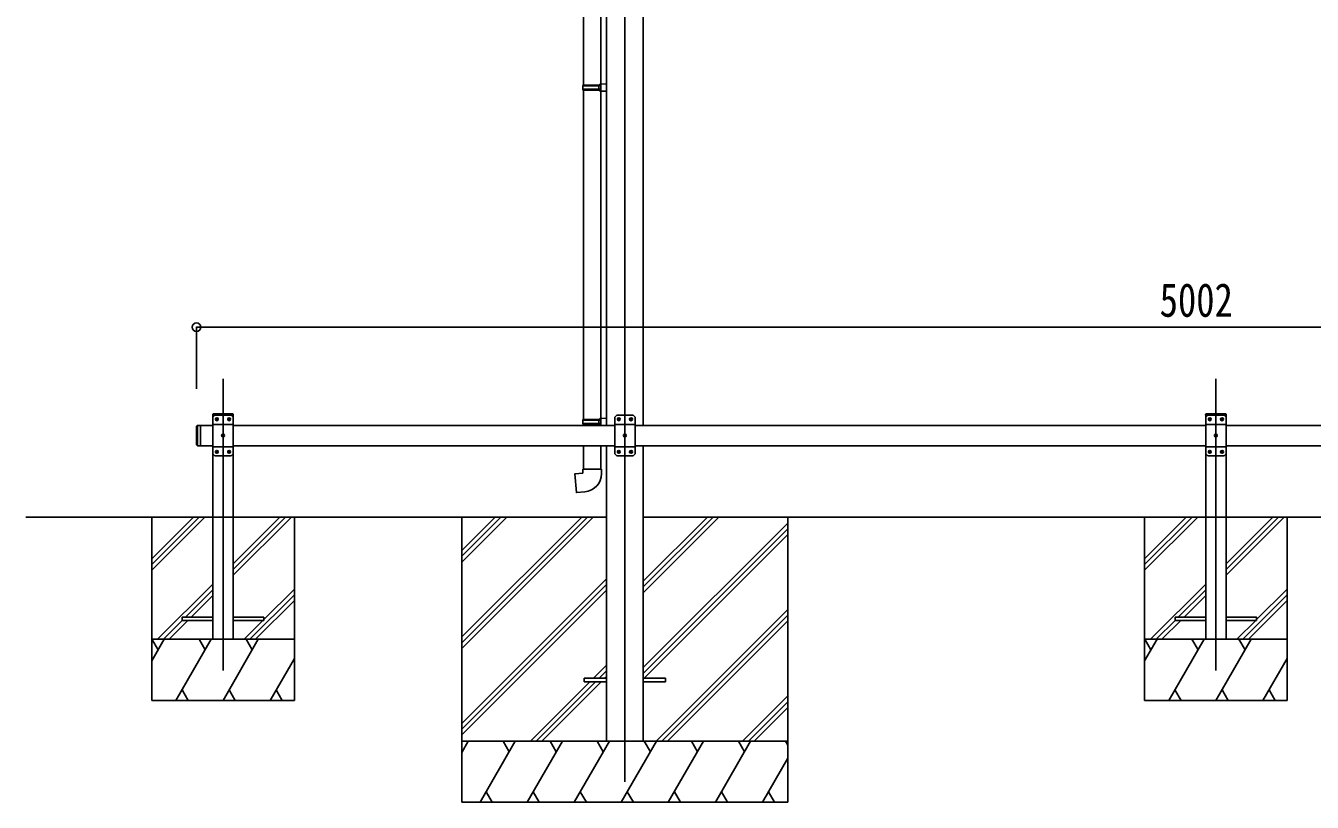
# Model space of a CAD drawing. Units: millimetres, scale not verified. Extents: x -10512 to 10512, y -7425 to 7425.
# Drawn here: x -2854 to 302, y -3841 to -1935 of the extents above; entities that cross this region are included whole.
import ezdxf
from ezdxf.enums import TextEntityAlignment as Align

# ---------------------------------------------------------------- set-up
doc = ezdxf.new("R2010")
doc.units = ezdxf.units.MM
doc.header["$LTSCALE"] = 30
for name, color, linetype in [('0-3_YKK_12', 2, 'Continuous'), ('0-4_YKK_13', 4, 'Continuous'), ('0-5_YKK_A1', 4, 'Continuous'), ('0-6_YKK_D', 6, 'Continuous')]:
    doc.layers.add(name, color=color, linetype=linetype)
doc.styles.add('ＭＳ ゴシック', font='')
doc.styles.get('ＭＳ ゴシック').set_extended_font_data('MS Gothic')

msp = doc.modelspace()

# ---------------------------------------------------------------- linework, layer by layer
at = {"layer": '0-3_YKK_12'}
for p, q in [((-1384.05, -1047.18), (-1384.05, -3790.75)), ((-2370.05, -3517.3), (-2370.05, -2801.27)), ((65.95, -3517.3), (65.95, -2801.27))]:
    msp.add_line(p, q, dxfattribs=at)
at = {"layer": '0-4_YKK_13'}
for p, q in [((-1485.25, -1316.81), (-1485.25, -2080.69)), ((-1443.25, -1319.37), (-1443.25, -2078.13)), ((-1487.25, -2082.69), (-1486.25, -2080.69)), ((-1487.25, -2082.69), (-1443.25, -2082.69)), ((-1487.25, -2082.69), (-1487.25, -2090.69)), ((-1486.25, -2080.69), (-1443.25, -2080.69)), ((-1447.72, -2082.69), (-1448.15, -2080.69)), ((-1445.25, -2078.19), (-1429.25, -2077.72)), ((-1445.25, -2080.19), (-1445.25, -2078.19)), ((-1445.25, -2080.19), (-1443.25, -2080.19)), ((-1429.25, -2077.72), (-1429.25, -2095.66)), ((-1487.25, -2090.69), (-1443.25, -2090.69)), ((-1487.25, -2090.69), (-1486.25, -2092.69)), ((-1486.25, -2092.69), (-1443.25, -2092.69)), ((-1485.25, -2092.69), (-1485.25, -2901.19)), ((-1445.25, -2095.19), (-1445.25, -2093.19)), ((-1445.25, -2095.19), (-1429.25, -2095.66)), ((-1443.25, -2095.25), (-1443.25, -2898.63)), ((-2395.35, -2890.74), (-2395.24, -2888.69)), ((-2344.75, -2890.74), (-2395.35, -2890.74)), ((-2390.05, -2890.75), (-2395.05, -2895.75)), ((-2395.05, -2895.75), (-2395.05, -2985.75)), ((-2345.85, -2887.74), (-2394.24, -2887.74)), ((-2350.05, -2890.75), (-2390.05, -2890.75)), ((-2386.31, -2900.33), (-2387.15, -2900.33)), ((-2383.79, -2901.17), (-2382.95, -2901.17)), ((-2356.31, -2900.33), (-2357.15, -2900.33)), ((-2353.79, -2901.17), (-2352.95, -2901.17)), ((-2350.05, -2890.75), (-2345.05, -2895.75)), ((-2345.05, -2985.75), (-2345.05, -2895.75)), ((-2344.75, -2890.74), (-2344.85, -2888.69)), ((-1487.25, -2903.19), (-1486.25, -2901.19)), ((-1487.25, -2903.19), (-1443.25, -2903.19)), ((-1487.25, -2903.19), (-1487.25, -2911.19)), ((-1486.25, -2901.19), (-1443.25, -2901.19)), ((-1447.72, -2903.19), (-1448.15, -2901.19)), ((-1445.25, -2898.69), (-1429.25, -2898.22)), ((-1445.25, -2900.69), (-1445.25, -2898.69)), ((-1445.25, -2900.69), (-1443.25, -2900.69)), ((-1429.25, -2898.22), (-1429.25, -2915.75)), ((-1404.05, -2890.75), (-1409.05, -2895.75)), ((-1409.05, -2895.75), (-1409.05, -2985.75)), ((-1364.05, -2890.75), (-1404.05, -2890.75)), ((-1400.31, -2900.33), (-1401.15, -2900.33)), ((-1397.79, -2901.17), (-1396.95, -2901.17)), ((-1370.31, -2900.33), (-1371.15, -2900.33)), ((-1367.79, -2901.17), (-1366.95, -2901.17)), ((-1364.05, -2890.75), (-1359.05, -2895.75)), ((-1359.05, -2985.75), (-1359.05, -2895.75)), ((40.65, -2890.74), (40.76, -2888.69)), ((91.25, -2890.74), (40.65, -2890.74)), ((45.95, -2890.75), (40.95, -2895.75)), ((40.95, -2895.75), (40.95, -2985.75)), ((90.14, -2887.74), (41.76, -2887.74)), ((85.95, -2890.75), (45.95, -2890.75)), ((49.69, -2900.33), (48.85, -2900.33)), ((52.21, -2901.17), (53.05, -2901.17)), ((79.69, -2900.33), (78.85, -2900.33)), ((82.21, -2901.17), (83.05, -2901.17)), ((85.95, -2890.75), (90.95, -2895.75)), ((90.95, -2985.75), (90.95, -2895.75)), ((91.25, -2890.74), (91.14, -2888.69)), ((-2435.05, -2917.75), (-2435.05, -2963.75)), ((-2433.05, -2915.75), (-2433.05, -2965.75)), ((-2425.05, -2915.75), (-2425.05, -2965.75)), ((-2345.05, -2913.45), (-2395.05, -2913.45)), ((-1487.25, -2911.19), (-1443.25, -2911.19)), ((-1487.25, -2911.19), (-1486.25, -2913.19)), ((-1486.25, -2913.19), (-1443.25, -2913.19)), ((-1485.25, -2913.19), (-1485.25, -2915.75)), ((-1445.25, -2915.69), (-1445.25, -2913.69)), ((-1445.25, -2915.69), (-1443.25, -2915.75)), ((-1359.05, -2913.45), (-1409.05, -2913.45)), ((90.95, -2913.45), (40.95, -2913.45)), ((-2435.05, -2963.75), (-2433.05, -2965.75)), ((-2433.05, -2965.75), (-2425.05, -2965.75)), ((-2371.31, -2940.33), (-2372.15, -2940.33)), ((-2368.79, -2941.17), (-2367.95, -2941.17)), ((-1485.25, -2965.75), (-1485.25, -3023.19)), ((-1443.25, -2965.75), (-1443.25, -3023.19)), ((-1385.31, -2940.33), (-1386.15, -2940.33)), ((-1382.79, -2941.17), (-1381.95, -2941.17)), ((64.69, -2940.33), (63.85, -2940.33)), ((67.21, -2941.17), (68.05, -2941.17)), ((-2345.05, -2968.05), (-2395.05, -2968.05)), ((-2390.05, -2990.75), (-2395.05, -2985.75)), ((-2390.05, -2990.75), (-2350.05, -2990.75)), ((-2386.31, -2980.33), (-2387.15, -2980.33)), ((-2383.79, -2981.17), (-2382.95, -2981.17)), ((-2356.31, -2980.33), (-2357.15, -2980.33)), ((-2353.79, -2981.17), (-2352.95, -2981.17)), ((-2350.05, -2990.75), (-2345.05, -2985.75)), ((-1359.05, -2968.05), (-1409.05, -2968.05)), ((-1404.05, -2990.75), (-1409.05, -2985.75)), ((-1404.05, -2990.75), (-1364.05, -2990.75)), ((-1400.31, -2980.33), (-1401.15, -2980.33)), ((-1397.79, -2981.17), (-1396.95, -2981.17)), ((-1370.31, -2980.33), (-1371.15, -2980.33)), ((-1367.79, -2981.17), (-1366.95, -2981.17)), ((-1364.05, -2990.75), (-1359.05, -2985.75)), ((90.95, -2968.05), (40.95, -2968.05)), ((45.95, -2990.75), (40.95, -2985.75)), ((45.95, -2990.75), (85.95, -2990.75)), ((49.69, -2980.33), (48.85, -2980.33)), ((52.21, -2981.17), (53.05, -2981.17)), ((79.69, -2980.33), (78.85, -2980.33)), ((82.21, -2981.17), (83.05, -2981.17)), ((85.95, -2990.75), (90.95, -2985.75)), ((-1487.25, -3023.19), (-1441.25, -3023.19)), ((-1487.25, -3033.19), (-1487.25, -3023.19)), ((-1441.25, -3023.19), (-1441.25, -3034.1)), ((-2395.05, -3386.75), (-2470.05, -3386.75)), ((-2345.05, -3394.75), (-2270.05, -3394.75)), ((40.95, -3386.75), (-34.05, -3386.75)), ((90.95, -3394.75), (165.95, -3394.75)), ((-1484.25, -3536.25), (-1484.25, -3545.25)), ((-1484.25, -3536.25), (-1429.45, -3536.25)), ((-1484.25, -3545.25), (-1429.45, -3545.25)), ((-1339.05, -3536.25), (-1284.25, -3536.25)), ((-1339.05, -3545.25), (-1284.25, -3545.25)), ((-1284.25, -3536.25), (-1284.25, -3545.25))]:
    msp.add_line(p, q, dxfattribs=at)
for points in [[(-1447.72, -2082.69), (-1447.72, -2090.69), (-1448.15, -2092.69)], [(-1445.25, -2093.19), (-1443.25, -2093.19), (-1443.25, -2080.19)], [(-2387.15, -2900.33), (-2387.15, -2901.17), (-2386.31, -2901.17)], [(-2384.63, -2899.49), (-2384.63, -2898.65), (-2385.47, -2898.65), (-2385.47, -2899.49)], [(-2385.47, -2902.01), (-2385.47, -2902.85), (-2384.63, -2902.85), (-2384.63, -2902.01)], [(-2382.95, -2901.17), (-2382.95, -2900.33), (-2383.79, -2900.33)], [(-2357.15, -2900.33), (-2357.15, -2901.17), (-2356.31, -2901.17)], [(-2354.63, -2899.49), (-2354.63, -2898.65), (-2355.47, -2898.65), (-2355.47, -2899.49)], [(-2355.47, -2902.01), (-2355.47, -2902.85), (-2354.63, -2902.85), (-2354.63, -2902.01)], [(-2352.95, -2901.17), (-2352.95, -2900.33), (-2353.79, -2900.33)], [(-1447.72, -2903.19), (-1447.72, -2911.19), (-1448.15, -2913.19)], [(-1445.25, -2913.69), (-1443.25, -2913.69), (-1443.25, -2900.69)], [(-1401.15, -2900.33), (-1401.15, -2901.17), (-1400.31, -2901.17)], [(-1398.63, -2899.49), (-1398.63, -2898.65), (-1399.47, -2898.65), (-1399.47, -2899.49)], [(-1399.47, -2902.01), (-1399.47, -2902.85), (-1398.63, -2902.85), (-1398.63, -2902.01)], [(-1396.95, -2901.17), (-1396.95, -2900.33), (-1397.79, -2900.33)], [(-1371.15, -2900.33), (-1371.15, -2901.17), (-1370.31, -2901.17)], [(-1368.63, -2899.49), (-1368.63, -2898.65), (-1369.47, -2898.65), (-1369.47, -2899.49)], [(-1369.47, -2902.01), (-1369.47, -2902.85), (-1368.63, -2902.85), (-1368.63, -2902.01)], [(-1366.95, -2901.17), (-1366.95, -2900.33), (-1367.79, -2900.33)], [(48.85, -2900.33), (48.85, -2901.17), (49.69, -2901.17)], [(51.37, -2899.49), (51.37, -2898.65), (50.53, -2898.65), (50.53, -2899.49)], [(50.53, -2902.01), (50.53, -2902.85), (51.37, -2902.85), (51.37, -2902.01)], [(53.05, -2901.17), (53.05, -2900.33), (52.21, -2900.33)], [(78.85, -2900.33), (78.85, -2901.17), (79.69, -2901.17)], [(81.37, -2899.49), (81.37, -2898.65), (80.53, -2898.65), (80.53, -2899.49)], [(80.53, -2902.01), (80.53, -2902.85), (81.37, -2902.85), (81.37, -2902.01)], [(83.05, -2901.17), (83.05, -2900.33), (82.21, -2900.33)], [(-2435.05, -2917.75), (-2433.05, -2915.75), (-2425.05, -2915.75)], [(-2372.15, -2940.33), (-2372.15, -2941.17), (-2371.31, -2941.17)], [(-2369.63, -2939.49), (-2369.63, -2938.65), (-2370.47, -2938.65), (-2370.47, -2939.49)], [(-2370.47, -2942.01), (-2370.47, -2942.85), (-2369.63, -2942.85), (-2369.63, -2942.01)], [(-2367.95, -2941.17), (-2367.95, -2940.33), (-2368.79, -2940.33)], [(-1386.15, -2940.33), (-1386.15, -2941.17), (-1385.31, -2941.17)], [(-1383.63, -2939.49), (-1383.63, -2938.65), (-1384.47, -2938.65), (-1384.47, -2939.49)], [(-1384.47, -2942.01), (-1384.47, -2942.85), (-1383.63, -2942.85), (-1383.63, -2942.01)], [(-1381.95, -2941.17), (-1381.95, -2940.33), (-1382.79, -2940.33)], [(63.85, -2940.33), (63.85, -2941.17), (64.69, -2941.17)], [(66.37, -2939.49), (66.37, -2938.65), (65.53, -2938.65), (65.53, -2939.49)], [(65.53, -2942.01), (65.53, -2942.85), (66.37, -2942.85), (66.37, -2942.01)], [(68.05, -2941.17), (68.05, -2940.33), (67.21, -2940.33)], [(-2387.15, -2980.33), (-2387.15, -2981.17), (-2386.31, -2981.17)], [(-2384.63, -2979.49), (-2384.63, -2978.65), (-2385.47, -2978.65), (-2385.47, -2979.49)], [(-2385.47, -2982.01), (-2385.47, -2982.85), (-2384.63, -2982.85), (-2384.63, -2982.01)], [(-2382.95, -2981.17), (-2382.95, -2980.33), (-2383.79, -2980.33)], [(-2357.15, -2980.33), (-2357.15, -2981.17), (-2356.31, -2981.17)], [(-2354.63, -2979.49), (-2354.63, -2978.65), (-2355.47, -2978.65), (-2355.47, -2979.49)], [(-2355.47, -2982.01), (-2355.47, -2982.85), (-2354.63, -2982.85), (-2354.63, -2982.01)], [(-2352.95, -2981.17), (-2352.95, -2980.33), (-2353.79, -2980.33)], [(-1401.15, -2980.33), (-1401.15, -2981.17), (-1400.31, -2981.17)], [(-1398.63, -2979.49), (-1398.63, -2978.65), (-1399.47, -2978.65), (-1399.47, -2979.49)], [(-1399.47, -2982.01), (-1399.47, -2982.85), (-1398.63, -2982.85), (-1398.63, -2982.01)], [(-1396.95, -2981.17), (-1396.95, -2980.33), (-1397.79, -2980.33)], [(-1371.15, -2980.33), (-1371.15, -2981.17), (-1370.31, -2981.17)], [(-1368.63, -2979.49), (-1368.63, -2978.65), (-1369.47, -2978.65), (-1369.47, -2979.49)], [(-1369.47, -2982.01), (-1369.47, -2982.85), (-1368.63, -2982.85), (-1368.63, -2982.01)], [(-1366.95, -2981.17), (-1366.95, -2980.33), (-1367.79, -2980.33)], [(48.85, -2980.33), (48.85, -2981.17), (49.69, -2981.17)], [(51.37, -2979.49), (51.37, -2978.65), (50.53, -2978.65), (50.53, -2979.49)], [(50.53, -2982.01), (50.53, -2982.85), (51.37, -2982.85), (51.37, -2982.01)], [(53.05, -2981.17), (53.05, -2980.33), (52.21, -2980.33)], [(78.85, -2980.33), (78.85, -2981.17), (79.69, -2981.17)], [(81.37, -2979.49), (81.37, -2978.65), (80.53, -2978.65), (80.53, -2979.49)], [(80.53, -2982.01), (80.53, -2982.85), (81.37, -2982.85), (81.37, -2982.01)], [(83.05, -2981.17), (83.05, -2980.33), (82.21, -2980.33)], [(-1482.32, -3078.93), (-1503.16, -3080.76), (-1507.17, -3034.93), (-1487.25, -3033.19)], [(-2470.05, -3386.75), (-2470.05, -3394.75), (-2395.05, -3394.75)], [(-2270.05, -3394.75), (-2270.05, -3386.75), (-2345.05, -3386.75)], [(-34.05, -3386.75), (-34.05, -3394.75), (40.95, -3394.75)], [(165.95, -3394.75), (165.95, -3386.75), (90.95, -3386.75)]]:
    msp.add_lwpolyline(points, dxfattribs=at)
for centre in [(-2385.05, -2900.75), (-2355.05, -2900.75), (-1399.05, -2900.75), (-1369.05, -2900.75), (50.95, -2900.75), (80.95, -2900.75), (-2370.05, -2940.75), (-1384.05, -2940.75), (65.95, -2940.75), (-2385.05, -2980.75), (-2355.05, -2980.75), (-1399.05, -2980.75), (-1369.05, -2980.75), (50.95, -2980.75), (80.95, -2980.75)]:
    msp.add_circle(centre, 3.5, dxfattribs=at)
for centre, radius, start, end in [((-2394.24, -2888.74), 1, 90, 176.99994), ((-2386.31, -2899.49), 0.84, 270, 0), ((-2386.31, -2902.01), 0.84, 0, 90), ((-2383.79, -2899.49), 0.84, 180, 270), ((-2383.79, -2902.01), 0.84, 90, 180), ((-2356.31, -2899.49), 0.84, 270, 0), ((-2356.31, -2902.01), 0.84, 0, 90), ((-2353.79, -2899.49), 0.84, 180, 270), ((-2353.79, -2902.01), 0.84, 90, 180), ((-2345.85, -2888.74), 1, 3.00011, 90), ((-1400.31, -2899.49), 0.84, 270, 0), ((-1400.31, -2902.01), 0.84, 0, 90), ((-1397.79, -2899.49), 0.84, 180, 270), ((-1397.79, -2902.01), 0.84, 90, 180), ((-1370.31, -2899.49), 0.84, 270, 0), ((-1370.31, -2902.01), 0.84, 0, 90), ((-1367.79, -2899.49), 0.84, 180, 270), ((-1367.79, -2902.01), 0.84, 90, 180), ((41.76, -2888.74), 1, 90, 176.99994), ((49.69, -2899.49), 0.84, 270, 0), ((49.69, -2902.01), 0.84, 0, 90), ((52.21, -2899.49), 0.84, 180, 270), ((52.21, -2902.01), 0.84, 90, 180), ((79.69, -2899.49), 0.84, 270, 0), ((79.69, -2902.01), 0.84, 0, 90), ((82.21, -2899.49), 0.84, 180, 270), ((82.21, -2902.01), 0.84, 90, 180), ((90.14, -2888.74), 1, 3.00011, 90), ((-2371.31, -2939.49), 0.84, 270, 0), ((-2371.31, -2942.01), 0.84, 0, 90), ((-2368.79, -2939.49), 0.84, 180, 270), ((-2368.79, -2942.01), 0.84, 90, 180), ((-1385.31, -2939.49), 0.84, 270, 0), ((-1385.31, -2942.01), 0.84, 0, 90), ((-1382.79, -2939.49), 0.84, 180, 270), ((-1382.79, -2942.01), 0.84, 90, 180), ((64.69, -2939.49), 0.84, 270, 0), ((64.69, -2942.01), 0.84, 0, 90), ((67.21, -2939.49), 0.84, 180, 270), ((67.21, -2942.01), 0.84, 90, 180), ((-2386.31, -2979.49), 0.84, 270, 0), ((-2386.31, -2982.01), 0.84, 0, 90), ((-2383.79, -2979.49), 0.84, 180, 270), ((-2383.79, -2982.01), 0.84, 90, 180), ((-2356.31, -2979.49), 0.84, 270, 0), ((-2356.31, -2982.01), 0.84, 0, 90), ((-2353.79, -2979.49), 0.84, 180, 270), ((-2353.79, -2982.01), 0.84, 90, 180), ((-1400.31, -2979.49), 0.84, 270, 0), ((-1400.31, -2982.01), 0.84, 0, 90), ((-1397.79, -2979.49), 0.84, 180, 270), ((-1397.79, -2982.01), 0.84, 90, 180), ((-1370.31, -2979.49), 0.84, 270, 0), ((-1370.31, -2982.01), 0.84, 0, 90), ((-1367.79, -2979.49), 0.84, 180, 270), ((-1367.79, -2982.01), 0.84, 90, 180), ((49.69, -2979.49), 0.84, 270, 0), ((49.69, -2982.01), 0.84, 0, 90), ((52.21, -2979.49), 0.84, 180, 270), ((52.21, -2982.01), 0.84, 90, 180), ((79.69, -2979.49), 0.84, 270, 0), ((79.69, -2982.01), 0.84, 0, 90), ((82.21, -2979.49), 0.84, 180, 270), ((82.21, -2982.01), 0.84, 90, 180), ((-1486.25, -3034.1), 45, 275, 0)]:
    msp.add_arc(centre, radius, start, end, dxfattribs=at)
at = {"layer": '0-5_YKK_A1'}
for p, q in [((-1429.25, -1011.75), (-1429.25, -2915.75)), ((-1338.85, -1011.75), (-1338.85, -2915.75)), ((-2395.05, -3440.74), (-2395.05, -2890.74)), ((-2345.05, -2890.74), (-2395.05, -2890.74)), ((-2345.05, -3440.74), (-2345.05, -2890.74)), ((40.95, -3440.74), (40.95, -2890.74)), ((90.95, -2890.74), (40.95, -2890.74)), ((90.95, -3440.74), (90.95, -2890.74)), ((-2425.05, -2915.75), (-2425.05, -2965.75)), ((-2425.05, -2915.75), (-2395.05, -2915.75)), ((-2345.05, -2915.75), (-1409.05, -2915.75)), ((40.95, -2915.75), (-1359.05, -2915.75)), ((1490.95, -2915.75), (90.95, -2915.75)), ((-2425.05, -2965.75), (-2395.05, -2965.75)), ((-2345.05, -2965.75), (-1409.05, -2965.75)), ((-1429.05, -2965.75), (-1429.05, -3690.75)), ((-1359.05, -2965.75), (40.95, -2965.75)), ((-1339.05, -2965.75), (-1339.05, -3690.75)), ((90.95, -2965.75), (1490.95, -2965.75)), ((-2854.08, -3140.75), (-1429.05, -3140.75)), ((-2545.05, -3140.74), (-2545.05, -3590.75)), ((-2545.05, -3243.09), (-2442.7, -3140.74)), ((-2545.05, -3257.23), (-2428.56, -3140.74)), ((-2545.05, -3271.38), (-2414.41, -3140.74)), ((-2345.05, -3283.51), (-2202.28, -3140.74)), ((-2345.05, -3269.37), (-2216.42, -3140.74)), ((-2345.05, -3255.23), (-2230.57, -3140.74)), ((-2195.05, -3590.75), (-2195.05, -3140.74)), ((-1784.25, -3140.75), (-1784.25, -3840.74)), ((-1784.25, -3434.92), (-1490.07, -3140.75)), ((-1784.25, -3449.06), (-1475.93, -3140.75)), ((-1784.25, -3463.21), (-1461.78, -3140.75)), ((-1784.25, -3251.08), (-1673.92, -3140.75)), ((-1784.25, -3236.93), (-1688.06, -3140.75)), ((-1784.25, -3222.79), (-1702.2, -3140.75)), ((-1339.05, -3140.75), (1470.95, -3140.75)), ((-1339.05, -3326.38), (-1153.42, -3140.75)), ((-1339.05, -3312.23), (-1167.56, -3140.75)), ((-1339.05, -3298.09), (-1181.7, -3140.75)), ((-1339.05, -3510.22), (-984.25, -3155.42)), ((-984.25, -3140.75), (-984.25, -3840.74)), ((-109.05, -3140.74), (-109.05, -3590.75)), ((-109.05, -3243.09), (-6.7, -3140.74)), ((-109.05, -3257.23), (7.44, -3140.74)), ((-109.05, -3271.38), (21.58, -3140.74)), ((90.95, -3283.51), (233.72, -3140.74)), ((90.95, -3269.37), (219.57, -3140.74)), ((90.95, -3255.23), (205.43, -3140.74)), ((240.95, -3590.75), (240.95, -3140.74)), ((-1339.05, -3524.36), (-984.25, -3169.57)), ((-1336.79, -3536.25), (-984.25, -3183.71)), ((-2530.57, -3440.75), (-2395.05, -3305.22)), ((-1784.25, -3647.05), (-1429.45, -3292.26)), ((-1784.25, -3661.2), (-1429.45, -3306.4)), ((-94.57, -3440.75), (40.95, -3305.22)), ((-2462.43, -3386.75), (-2395.05, -3319.37)), ((-2448.28, -3386.75), (-2395.05, -3333.51)), ((-2304.29, -3440.75), (-2195.05, -3331.5)), ((-2290.15, -3440.75), (-2195.05, -3345.64)), ((-2270.05, -3392.36), (-2195.05, -3317.36)), ((-1784.25, -3675.34), (-1429.45, -3320.54)), ((-26.43, -3386.75), (40.95, -3319.37)), ((-12.29, -3386.75), (40.95, -3333.51)), ((131.7, -3440.75), (240.95, -3331.5)), ((145.85, -3440.75), (240.95, -3345.64)), ((165.95, -3392.36), (240.95, -3317.36)), ((-1307.44, -3690.74), (-984.25, -3367.56)), ((-2516.43, -3440.75), (-2470.05, -3394.37)), ((-2502.28, -3440.75), (-2456.28, -3394.75)), ((-2318.44, -3440.75), (-2272.44, -3394.75)), ((-1293.3, -3690.74), (-984.25, -3381.7)), ((-1279.15, -3690.74), (-984.25, -3395.84)), ((-80.43, -3440.75), (-34.05, -3394.37)), ((-66.29, -3440.75), (-20.29, -3394.75)), ((117.56, -3440.75), (163.56, -3394.75)), ((-2545.05, -3493.86), (-2514.38, -3440.74)), ((-2545.05, -3440.75), (-2195.05, -3440.75)), ((-2529.38, -3466.73), (-2544.38, -3440.75)), ((-2485.51, -3590.74), (-2398.91, -3440.74)), ((-2413.91, -3466.73), (-2428.91, -3440.75)), ((-2370.04, -3590.74), (-2283.44, -3440.75)), ((-2298.44, -3466.73), (-2313.44, -3440.74)), ((-109.05, -3493.86), (-78.38, -3440.74)), ((-109.05, -3440.75), (240.95, -3440.75)), ((-93.39, -3466.73), (-108.39, -3440.75)), ((-49.52, -3590.74), (37.09, -3440.74)), ((22.08, -3466.73), (7.08, -3440.75)), ((65.95, -3590.74), (152.56, -3440.75)), ((137.56, -3466.73), (122.55, -3440.74)), ((-2254.57, -3590.74), (-2195.05, -3487.64)), ((181.42, -3590.74), (240.95, -3487.64)), ((-1461.31, -3536.25), (-1429.45, -3504.39)), ((-1447.16, -3536.25), (-1429.45, -3518.53)), ((-1433.02, -3536.25), (-1429.45, -3532.67)), ((-2470.51, -3564.77), (-2455.52, -3590.74)), ((-2355.04, -3564.76), (-2340.04, -3590.74)), ((-2239.57, -3564.76), (-2224.57, -3590.74)), ((-1615.81, -3690.74), (-1470.31, -3545.25)), ((-1601.66, -3690.74), (-1456.16, -3545.25)), ((-1587.52, -3690.74), (-1442.02, -3545.25)), ((-34.52, -3564.77), (-19.52, -3590.74)), ((80.95, -3564.76), (95.95, -3590.74)), ((196.42, -3564.76), (211.42, -3590.74)), ((-2545.05, -3590.75), (-2195.05, -3590.75)), ((-1095.31, -3690.74), (-984.25, -3579.69)), ((-1081.16, -3690.74), (-984.25, -3593.83)), ((-109.05, -3590.75), (240.95, -3590.75)), ((-1067.02, -3690.74), (-984.25, -3607.97)), ((-984.25, -3690.74), (-1784.25, -3690.74)), ((-1784.25, -3718.25), (-1768.37, -3690.74)), ((-1739.5, -3840.74), (-1652.9, -3690.74)), ((-1667.9, -3716.73), (-1682.9, -3690.74)), ((-1624.03, -3840.74), (-1537.43, -3690.74)), ((-1552.43, -3716.73), (-1567.43, -3690.74)), ((-1508.56, -3840.74), (-1421.96, -3690.74)), ((-1436.96, -3716.73), (-1451.96, -3690.74)), ((-1393.09, -3840.74), (-1306.49, -3690.74)), ((-1321.49, -3716.73), (-1336.49, -3690.74)), ((-1277.62, -3840.74), (-1191.02, -3690.74)), ((-1206.02, -3716.73), (-1221.02, -3690.74)), ((-1162.15, -3840.74), (-1075.55, -3690.74)), ((-1105.55, -3690.74), (-1090.55, -3716.73)), ((-990.08, -3690.74), (-984.25, -3700.84)), ((-1046.68, -3840.74), (-984.25, -3732.61)), ((-1724.5, -3814.77), (-1709.5, -3840.74)), ((-1609.03, -3814.77), (-1594.03, -3840.74)), ((-1493.56, -3814.76), (-1478.56, -3840.74)), ((-1378.09, -3814.76), (-1363.09, -3840.74)), ((-1262.62, -3814.76), (-1247.62, -3840.74)), ((-1147.15, -3814.77), (-1132.15, -3840.74)), ((-1031.68, -3814.77), (-1016.68, -3840.74)), ((-1784.25, -3840.74), (-984.25, -3840.74))]:
    msp.add_line(p, q, dxfattribs=at)
at = {"layer": '0-6_YKK_D'}
for p, q in [((-2435.05, -2825.99), (-2435.05, -2673.99)), ((-2435.05, -2674.99), (2566.95, -2674.99))]:
    msp.add_line(p, q, dxfattribs=at)
msp.add_circle((-2435.05, -2674.99), 10.62, dxfattribs=at)

# ---------------------------------------------------------------- texts
at = {"layer": '0-6_YKK_D', "style": 'ＭＳ ゴシック', "width": 0.8}
msp.add_text('5002', height=82.48, dxfattribs=at).set_placement((-72.05, -2673.99), align=Align.BOTTOM_LEFT)

doc.saveas('drawing.dxf')
